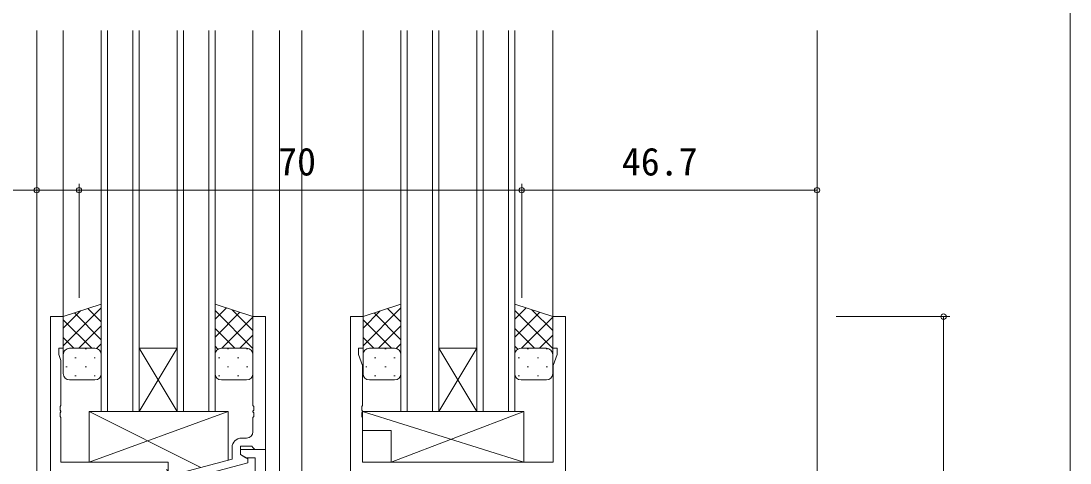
# Model space of a CAD drawing. Units: millimetres, scale not verified. Extents: x -567 to 567, y -403 to 403.
# Drawn here: x -458.3 to -292.4, y -134.9 to -65 of the extents above; entities that cross this region are included whole.
import ezdxf
from ezdxf.enums import TextEntityAlignment as Align

# ---------------------------------------------------------------- set-up
doc = ezdxf.new("R2010")
doc.units = ezdxf.units.MM
doc.header["$LTSCALE"] = 2
for name, color, linetype, lineweight in [('0-1_USER1', 2, 'Continuous', 9), ('0-2_YKK_ZWAK', 4, 'Continuous', 9), ('0-3_YKK_11', 7, 'Continuous', 9), ('0-4_YKK_12', 6, 'Continuous', 9)]:
    doc.layers.add(name, color=color, linetype=linetype, lineweight=lineweight)
doc.styles.add('ＭＳ ゴシック', font='')
doc.styles.get('ＭＳ ゴシック').set_extended_font_data('MS Gothic')

msp = doc.modelspace()

# ---------------------------------------------------------------- linework, layer by layer
at = {"layer": '0-1_USER1'}
for p, q in [((-455.799, -66.506), (-455.799, -136.756)), ((-451.6, -66.506), (-451.6, -112.252)), ((-445.599, -126.756), (-445.599, -66.506)), ((-444.599, -66.506), (-444.599, -126.756)), ((-440.599, -126.756), (-440.599, -66.506)), ((-439.599, -66.506), (-439.599, -126.756)), ((-433.599, -126.756), (-433.599, -66.506)), ((-432.599, -66.506), (-432.599, -126.756)), ((-428.599, -126.756), (-428.599, -66.506)), ((-427.599, -66.506), (-427.599, -126.756)), ((-421.599, -66.506), (-421.599, -112.242)), ((-417.4, -66.506), (-417.4, -202.756)), ((-413.899, -66.506), (-413.899, -202.756)), ((-404.199, -66.506), (-404.199, -112.256)), ((-398.199, -126.756), (-398.199, -66.506)), ((-397.199, -66.506), (-397.199, -126.756)), ((-393.199, -126.756), (-393.199, -66.506)), ((-392.199, -66.506), (-392.199, -126.756)), ((-386.199, -126.756), (-386.199, -66.506)), ((-385.199, -66.506), (-385.199, -126.756)), ((-381.199, -126.756), (-381.199, -66.506)), ((-380.199, -66.506), (-380.199, -126.756)), ((-374.199, -66.506), (-374.199, -112.256)), ((-332.399, -66.506), (-332.399, -153.756)), ((-439.599, -116.756), (-433.599, -116.756)), ((-439.599, -126.756), (-433.599, -116.756)), ((-433.599, -126.756), (-439.599, -116.756)), ((-392.199, -116.756), (-386.199, -116.756)), ((-392.199, -126.756), (-386.199, -116.756)), ((-386.199, -126.756), (-392.199, -116.756)), ((-439.599, -126.756), (-445.599, -126.756)), ((-439.599, -126.756), (-433.599, -126.756)), ((-427.599, -126.756), (-433.599, -126.756)), ((-392.199, -126.756), (-398.199, -126.756)), ((-392.199, -126.756), (-386.199, -126.756)), ((-380.199, -126.756), (-386.199, -126.756))]:
    msp.add_line(p, q, dxfattribs=at)
at = {"layer": '0-2_YKK_ZWAK'}
for p, q in [((-451.6, -116.388), (-445.599, -110.388)), ((-451.599, -113.56), (-448.894, -110.855)), ((-445.599, -112.579), (-447.717, -110.462)), ((-427.599, -112.179), (-425.782, -110.362)), ((-421.599, -116.788), (-427.599, -110.788)), ((-427.599, -115.008), (-423.661, -111.069)), ((-421.599, -113.96), (-424.904, -110.655)), ((-404.2, -116.388), (-398.199, -110.388)), ((-404.199, -113.56), (-401.494, -110.855)), ((-398.199, -112.579), (-400.317, -110.462)), ((-380.199, -112.179), (-378.382, -110.362)), ((-374.199, -116.788), (-380.199, -110.788)), ((-380.199, -115.008), (-376.261, -111.069)), ((-374.199, -113.96), (-377.504, -110.655)), ((-447.079, -116.756), (-451.599, -112.236)), ((-445.599, -115.408), (-449.838, -111.169)), ((-426.52, -116.756), (-421.599, -111.836)), ((-399.679, -116.756), (-404.199, -112.236)), ((-398.199, -115.408), (-402.438, -111.169)), ((-379.12, -116.756), (-374.199, -111.836)), ((-449.139, -116.756), (-445.599, -113.216)), ((-424.46, -116.756), (-427.599, -113.616)), ((-401.739, -116.756), (-398.199, -113.216)), ((-377.06, -116.756), (-380.199, -113.616)), ((-449.908, -116.756), (-451.6, -115.065)), ((-446.344, -116.789), (-445.599, -116.045)), ((-423.691, -116.756), (-421.599, -114.665)), ((-402.508, -116.756), (-404.2, -115.065)), ((-398.944, -116.789), (-398.199, -116.045)), ((-376.291, -116.756), (-374.199, -114.665)), ((-451.6, -120.756), (-451.6, -117.756)), ((-451.014, -116.846), (-450.98, -116.846)), ((-450.6, -116.756), (-446.599, -116.756)), ((-450.6, -116.756), (-446.599, -116.756)), ((-448.15, -116.846), (-447.95, -116.846)), ((-445.6, -117.756), (-445.6, -120.756)), ((-427.134, -116.911), (-427.599, -116.445)), ((-427.599, -117.756), (-427.599, -120.756)), ((-422.599, -116.756), (-426.599, -116.756)), ((-422.599, -116.756), (-426.599, -116.756)), ((-425.449, -116.846), (-425.649, -116.846)), ((-422.419, -116.846), (-422.619, -116.846)), ((-421.628, -117.521), (-421.599, -117.493)), ((-421.599, -120.756), (-421.599, -117.756)), ((-404.2, -120.756), (-404.2, -117.756)), ((-403.614, -116.846), (-403.58, -116.846)), ((-403.2, -116.756), (-399.199, -116.756)), ((-403.2, -116.756), (-399.199, -116.756)), ((-400.75, -116.846), (-400.55, -116.846)), ((-398.2, -117.756), (-398.2, -120.756)), ((-379.734, -116.911), (-380.199, -116.445)), ((-380.199, -117.756), (-380.199, -120.756)), ((-375.199, -116.756), (-379.199, -116.756)), ((-375.199, -116.756), (-379.199, -116.756)), ((-378.049, -116.846), (-378.249, -116.846)), ((-375.019, -116.846), (-375.219, -116.846)), ((-374.228, -117.521), (-374.199, -117.493)), ((-374.199, -120.756), (-374.199, -117.756)), ((-449.765, -118.261), (-449.565, -118.261)), ((-446.735, -118.261), (-446.535, -118.261)), ((-426.864, -118.261), (-427.064, -118.261)), ((-423.834, -118.261), (-424.034, -118.261)), ((-402.365, -118.261), (-402.165, -118.261)), ((-399.335, -118.261), (-399.135, -118.261)), ((-379.464, -118.261), (-379.664, -118.261)), ((-376.434, -118.261), (-376.634, -118.261)), ((-451.18, -119.676), (-450.98, -119.676)), ((-449.765, -121.091), (-449.565, -121.091)), ((-448.15, -119.676), (-447.95, -119.676)), ((-446.735, -121.091), (-446.535, -121.091)), ((-426.864, -121.091), (-427.064, -121.091)), ((-425.449, -119.676), (-425.649, -119.676)), ((-423.834, -121.091), (-424.034, -121.091)), ((-422.419, -119.676), (-422.619, -119.676)), ((-403.78, -119.676), (-403.58, -119.676)), ((-402.365, -121.091), (-402.165, -121.091)), ((-400.75, -119.676), (-400.55, -119.676)), ((-399.335, -121.091), (-399.135, -121.091)), ((-379.464, -121.091), (-379.664, -121.091)), ((-378.049, -119.676), (-378.249, -119.676)), ((-376.434, -121.091), (-376.634, -121.091)), ((-375.019, -119.676), (-375.219, -119.676)), ((-446.6, -121.756), (-450.6, -121.756)), ((-426.599, -121.756), (-422.599, -121.756)), ((-399.2, -121.756), (-403.2, -121.756)), ((-379.199, -121.756), (-375.199, -121.756)), ((-447.5, -134.756), (-425.5, -126.756)), ((-429.821, -135.595), (-447.5, -126.756)), ((-378.774, -126.757), (-404.269, -126.757)), ((-404.269, -126.757), (-404.269, -129.757)), ((-378.774, -134.756), (-404.269, -126.757)), ((-399.774, -134.756), (-378.774, -126.757)), ((-378.774, -126.757), (-378.774, -134.756)), ((-399.774, -129.757), (-404.269, -129.757)), ((-399.774, -129.757), (-399.774, -134.756)), ((-378.774, -134.756), (-399.774, -134.756))]:
    msp.add_line(p, q, dxfattribs=at)
for points in [[(-445.6, -117.756), (-445.599, -109.756), (-451.599, -111.756), (-451.6, -117.756)], [(-427.599, -117.756), (-427.599, -109.756), (-421.599, -111.756), (-421.599, -117.756)], [(-398.2, -117.756), (-398.199, -109.756), (-404.199, -111.756), (-404.2, -117.756)], [(-380.199, -117.756), (-380.199, -109.756), (-374.199, -111.756), (-374.199, -117.756)], [(-447.5, -134.756), (-447.5, -126.756), (-425.5, -126.756), (-425.5, -134.437)], [(-435, -136.208), (-435, -134.756), (-447.5, -134.756)]]:
    msp.add_lwpolyline(points, dxfattribs=at)
for centre, start, end in [((-450.6, -117.756), 89.9999, 179.9999), ((-450.6, -117.756), 89.9999, 179.9999), ((-446.6, -117.756), 359.9999, 89.9999), ((-446.6, -117.756), 359.9999, 89.9999), ((-426.599, -117.756), 90.0001, 180.0001), ((-426.599, -117.756), 90.0001, 180.0001), ((-422.599, -117.756), 0.0001, 90.0001), ((-422.599, -117.756), 0.0001, 90.0001), ((-403.2, -117.756), 89.9999, 179.9999), ((-403.2, -117.756), 89.9999, 179.9999), ((-399.2, -117.756), 359.9999, 89.9999), ((-399.2, -117.756), 359.9999, 89.9999), ((-379.199, -117.756), 90.0001, 180.0001), ((-379.199, -117.756), 90.0001, 180.0001), ((-375.199, -117.756), 0.0001, 90.0001), ((-375.199, -117.756), 0.0001, 90.0001), ((-450.6, -120.756), 179.9999, 269.9999), ((-446.6, -120.756), 269.9999, 359.9999), ((-426.599, -120.756), 180.0001, 270.0001), ((-422.599, -120.756), 270.0001, 0.0001), ((-403.2, -120.756), 179.9999, 269.9999), ((-399.2, -120.756), 269.9999, 359.9999), ((-379.199, -120.756), 180.0001, 270.0001), ((-375.199, -120.756), 270.0001, 0.0001)]:
    msp.add_arc(centre, 1, start, end, dxfattribs=at)
at = {"layer": '0-3_YKK_11'}
msp.add_line((-422.6, -130.956), (-423.4, -130.956), dxfattribs=at)
for points in [[(-435, -135.756), (-435, -134.756), (-451.97, -134.756), (-451.97, -127.715), (-452.09, -127.531), (-452.09, -126.981), (-451.97, -126.798), (-451.97, -126.715), (-452.09, -126.531), (-452.09, -125.981), (-451.97, -125.798), (-451.97, -118.668), (-452.3, -117.761), (-452.3, -116.756), (-451.6, -116.756), (-451.6, -111.756), (-453.6, -111.756), (-453.6, -136.756)], [(-435, -135.756), (-435, -134.756), (-451.97, -134.756), (-451.97, -127.715), (-452.09, -127.531), (-452.09, -126.981), (-451.97, -126.798), (-451.97, -126.715), (-452.09, -126.531), (-452.09, -125.981), (-451.97, -125.798), (-451.97, -118.668), (-452.3, -117.761), (-452.3, -116.756), (-451.6, -116.756), (-451.6, -111.756), (-453.6, -111.756), (-453.6, -136.756)], [(-419.6, -132.756), (-419.6, -111.756), (-421.6, -111.756), (-421.6, -125.798), (-421.48, -125.981), (-421.48, -126.531), (-421.6, -126.715), (-421.6, -126.798), (-421.48, -126.981), (-421.48, -127.531), (-421.6, -127.715), (-421.6, -129.956)], [(-406.199, -202.756), (-406.199, -111.756), (-404.199, -111.756), (-404.199, -116.756), (-404.899, -116.756), (-404.899, -117.756), (-404.269, -119.487), (-404.269, -125.798), (-404.389, -125.981), (-404.389, -126.531), (-404.269, -126.715), (-404.269, -126.798), (-404.389, -126.981), (-404.389, -127.531), (-404.269, -127.715), (-404.269, -134.756), (-374.129, -134.756), (-374.129, -119.487), (-373.499, -117.756), (-373.499, -116.756), (-374.199, -116.756), (-374.199, -111.756), (-372.199, -111.756), (-372.199, -153.756)], [(-406.199, -202.756), (-406.199, -111.756), (-404.199, -111.756), (-404.199, -116.756), (-404.899, -116.756), (-404.899, -117.756), (-404.269, -119.487), (-404.269, -125.798), (-404.389, -125.981), (-404.389, -126.531), (-404.269, -126.715), (-404.269, -126.798), (-404.389, -126.981), (-404.389, -127.531), (-404.269, -127.715), (-404.269, -134.756), (-374.129, -134.756), (-374.129, -119.487), (-373.499, -117.756), (-373.499, -116.756), (-374.199, -116.756), (-374.199, -111.756), (-372.199, -111.756), (-372.199, -153.756)], [(-436.124, -136.781), (-435.348, -137.556), (-432.503, -137.556), (-422.4, -134.849), (-422.4, -134.249), (-423.6, -133.556), (-423.6, -132.256), (-421.8, -132.256), (-421.6, -132.456), (-421.3, -132.756), (-419.6, -132.756)], [(-424.9, -132.456), (-424.9, -134.277), (-432.661, -136.356), (-434.851, -136.356), (-435.275, -135.932)], [(-419.6, -202.756), (-419.6, -132.756), (-423.6, -132.756), (-423.6, -133.556), (-422.734, -134.056), (-421.23, -134.056), (-421.23, -137.756)], [(-419.6, -202.756), (-419.6, -132.756), (-423.6, -132.756), (-423.6, -133.556), (-422.734, -134.056), (-421.23, -134.056), (-421.23, -137.756)]]:
    msp.add_lwpolyline(points, dxfattribs=at)
for centre, radius, start, end in [((-423.4, -132.456), 1.5, 90.00001, 179.99999), ((-422.6, -129.956), 1, 270.00001, 359.99999)]:
    msp.add_arc(centre, radius, start, end, dxfattribs=at)
at = {"layer": '0-4_YKK_12'}
for p, q in [((-292.399, 185.244), (-292.399, -200.756)), ((-449.099, -108.756), (-449.099, -90.756)), ((-449.099, -108.756), (-449.099, -90.756)), ((-379.099, -108.756), (-379.099, -90.756)), ((-379.099, -108.756), (-379.099, -90.756)), ((-332.399, -108.756), (-332.399, -90.756)), ((-449.099, -91.756), (-379.099, -91.756)), ((-379.099, -91.756), (-332.399, -91.756)), ((-329.399, -111.756), (-311.399, -111.756)), ((-312.399, -207.756), (-312.399, -111.756))]:
    msp.add_line(p, q, dxfattribs=at)
msp.add_lwpolyline([(-449.099, -91.756), (-455.799, -91.756), (-470.699, -91.756)], dxfattribs=at)
for centre in [(-455.799, -91.756), (-449.099, -91.756), (-449.099, -91.756), (-379.099, -91.756), (-379.099, -91.756), (-332.399, -91.756), (-312.399, -111.756)]:
    msp.add_circle(centre, 0.425, dxfattribs=at)

# ---------------------------------------------------------------- texts
at = {"layer": '0-4_YKK_12', "style": 'ＭＳ ゴシック'}
for s, p in [('70', (-417.619, -90.756)), ('46.7', (-363.269, -90.756))]:
    msp.add_text(s, height=4.399, dxfattribs=at).set_placement(p, align=Align.BOTTOM_LEFT)

doc.saveas('drawing.dxf')
